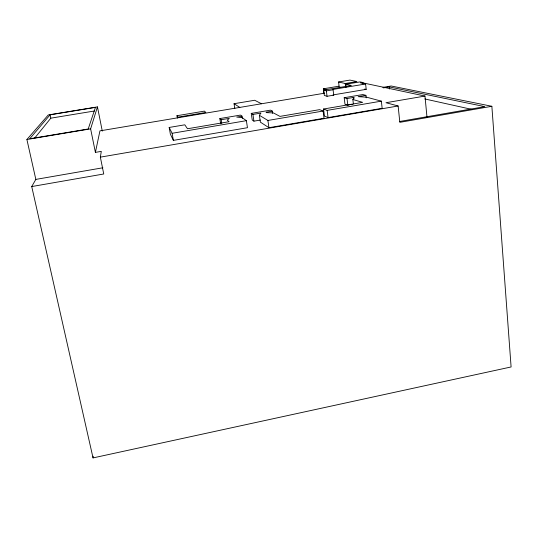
<?xml version="1.0" encoding="UTF-8"?>
<svg xmlns="http://www.w3.org/2000/svg" width="538" height="538" viewBox="0 0 538 538"><rect width="100%" height="100%" fill="white"/><g stroke="black" fill="none" stroke-linecap="round" stroke-linejoin="round"><path stroke-width="0.81" d="M382.881 87.391L391.166 85.993L491.866 106.289L511.1 366.956L93.047 457.912L93.155 456.237M31.722 186.558L103.747 173.989L100.35 157.143L101.292 151.373L95.401 152.382L90.626 128.858L97.459 106.887L48.279 114.957L26.9 139.51L35.838 179.403L31.722 186.558L93.047 457.912M95.401 152.382L99.94 130.868L324.427 93.215M272.699 113.383L272.376 111.151L266.014 112.227L266.74 112.637L273.445 112.919L279.955 116.396L319.572 109.651L323.109 111.043L324.031 118.239L268.946 127.701L260.385 122.139L259.377 115.307L260.93 113.088L252.921 114.446L251.246 113.39L252.248 120.021L253.929 121.158L260.318 120.068M34.297 138.575L50.807 118.172L94.48 110.989M50.088 114.823L29.731 138.764L88.212 128.986L95.455 107.385L50.088 114.823L50.807 118.172M353.385 104.002L352.854 99.49L354.381 97.829L353.224 97.499L347.017 98.555L344.192 97.714L344.986 104.285L347.81 105.199L349.357 104.937M35.838 179.403L102.879 167.775M399.7 121.474L484.825 106.638L389.243 86.914L383.453 87.889M424.509 117.62L426.163 117.331M491.866 106.289L399.828 122.341L398.133 105.993L385.961 102.718L424.98 96.053L426.984 117.19M242.019 116.181L240.452 115.085L219.834 118.568L221.158 119.739L229.296 118.36L227.305 120.203L229.094 121.696L187.493 128.757L184.796 124.816L169.181 127.452L170.371 134.15L173.377 140.384L247.46 127.708L246.384 120.667L242.154 117.661L236.733 117.076L242.019 116.181L242.362 118.421M352.854 99.49L362.632 102.354L323.546 109.012L324.448 116.08L328.066 117.587L382.148 108.299L381.368 101.144L366.519 97.176L358.16 96.665L365.914 95.354L366.196 97.842M100.35 157.143L398.133 105.993M169.181 127.452L172.12 133.29L246.384 120.667M350.91 104.675L352.457 104.412M259.377 115.307L267.897 120.458L323.109 111.043M323.546 109.012L327.151 110.391L381.368 101.144M366.203 89.342L332.982 94.93L333.748 95.159L333.076 89.759L332.316 89.55L365.598 83.975L366.203 89.342L364.764 89.005M346.176 87.149L345.826 84.184L351.348 85.475L323.681 90.102L324.353 95.441L327.05 96.289L333.748 95.159M251.246 113.39L270.466 110.149L272.376 111.151M344.192 97.714L362.861 94.56L365.914 95.354M338.57 81.978L349.942 80.088L356.909 81.561L345.208 83.511L338.57 81.978L339.182 86.981L340.655 87.351M345.826 84.184L360.03 81.917L362.868 82.509L363.042 84.015M234.797 108.575L234.043 103.713L254.689 100.263L261.508 103.767M323.943 93.619L323.338 88.804L338.933 86.194M362.868 82.509L360.561 82.899L365.598 83.975M26.9 139.51L90.626 128.858M176.982 115.71L204.413 111.117L205.839 112.469L177.944 117.149L176.982 115.71L177.399 118.104M323.681 90.102L326.371 90.882L333.076 89.759M361.092 82.496L424.98 96.053M424.818 98.958L472.196 109.47M323.338 88.804L326.472 89.691M234.043 103.713L239.827 107.405M97.459 106.887L102.287 131.097M172.12 133.29L173.377 140.384M221.158 119.739L221.757 123.478M219.834 118.568L220.667 123.74M252.921 114.446L253.929 121.158M267.897 120.458L268.946 127.701M327.151 110.391L328.066 117.587M326.371 90.882L327.05 96.289M347.017 98.555L347.81 105.199M345.208 83.511L345.645 87.196M353.224 97.499L353.419 99.16M389.243 86.914L389.472 89.039"/></g></svg>
